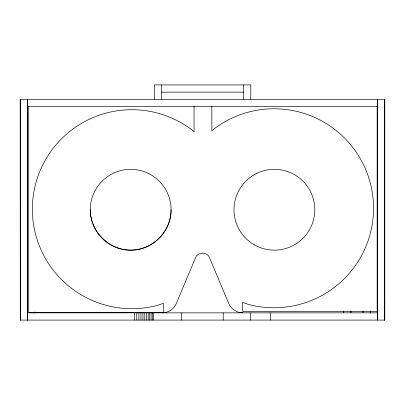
<?xml version="1.0" encoding="UTF-8"?>
<svg xmlns="http://www.w3.org/2000/svg" width="405" height="405" viewBox="0 0 405 405"><rect width="100%" height="100%" fill="white"/><g stroke="black" fill="none" stroke-linecap="round" stroke-linejoin="round"><path stroke-width="0.61" d="M20.28 312.847L20.25 99.387L384.74 99.387L384.75 320.082L20.28 320.082M20.296 99.387L20.296 320.082L20.25 99.387L20.296 106.626M27.535 320.082L27.57 99.387M28.73 106.085L28.73 312.306L163.352 312.306L163.352 303.345L157.591 305.299A99.493 99.493 0 0 1 34.258 189.783A99.493 99.493 0 0 1 192.41 130.263L194.046 131.696L194.046 106.085M377.414 312.847L377.5 320.082L377.5 99.387L377.5 313.126M384.74 320.082L384.74 99.387L384.699 106.621M384.73 306.22L384.735 298.981M171.082 209.734C171.219 231.356 152.305 250.27 130.683 250.138C109.061 250.27 90.148 231.356 90.285 209.734M162.197 312.847C168.237 312.903 174.049 309.04 176.332 303.451L195.549 257.707C197.777 251.652 207.299 251.652 209.522 257.707L228.739 303.451C231.027 309.04 236.839 312.903 242.878 312.847M27.535 99.387L27.57 106.621M161.534 92.153L243.542 92.153M27.535 106.626L377.5 106.626M377.506 312.847L27.479 312.847L27.479 320.082M384.73 120.493L384.74 127.727M384.649 312.847L384.649 320.082M377.151 106.414L377.151 311.374L242.529 311.374L242.529 302.408L248.29 304.368A99.493 99.493 0 0 0 371.623 188.852A99.493 99.493 0 0 0 213.47 129.327L211.835 130.764L211.835 106.399M370.266 311.04L370.266 313.161M363.032 311.04L363.032 312.847M350.973 311.04L350.973 312.847M343.734 311.04L343.734 312.847M270.337 312.847L270.337 320.082M250.776 99.179L250.776 84.918L154.295 84.918L154.295 99.179M250.675 312.847L250.675 320.082M243.542 84.918L243.542 99.179M223.226 312.847L223.226 320.082M181.369 312.847L181.369 320.082M161.534 84.918L161.534 99.179M153.475 312.847L153.475 320.082M152.361 312.847L152.361 320.082M151.106 312.847L151.106 320.082M149.718 312.847L149.718 320.082M148.2 312.847L148.2 320.082M146.564 312.847L146.564 320.082M144.808 312.847L144.808 320.082M142.945 312.847L142.945 320.082M140.981 312.847L140.981 320.082M138.92 312.847L138.92 320.082M136.779 312.847L136.779 320.082M134.556 312.847L134.556 320.082M34.805 311.906L34.805 313.161M27.57 106.343L27.57 313.126M27.535 161.499L27.535 257.975M254.188 244.721A40.399 40.399 0 0 0 314.791 209.734A40.399 40.399 0 0 0 254.188 174.747A40.399 40.399 0 0 0 254.188 244.721M102.116 238.302A40.399 40.399 0 0 0 169.705 220.193A40.399 40.399 0 0 0 120.224 170.713A40.399 40.399 0 0 0 102.116 238.302"/></g></svg>
